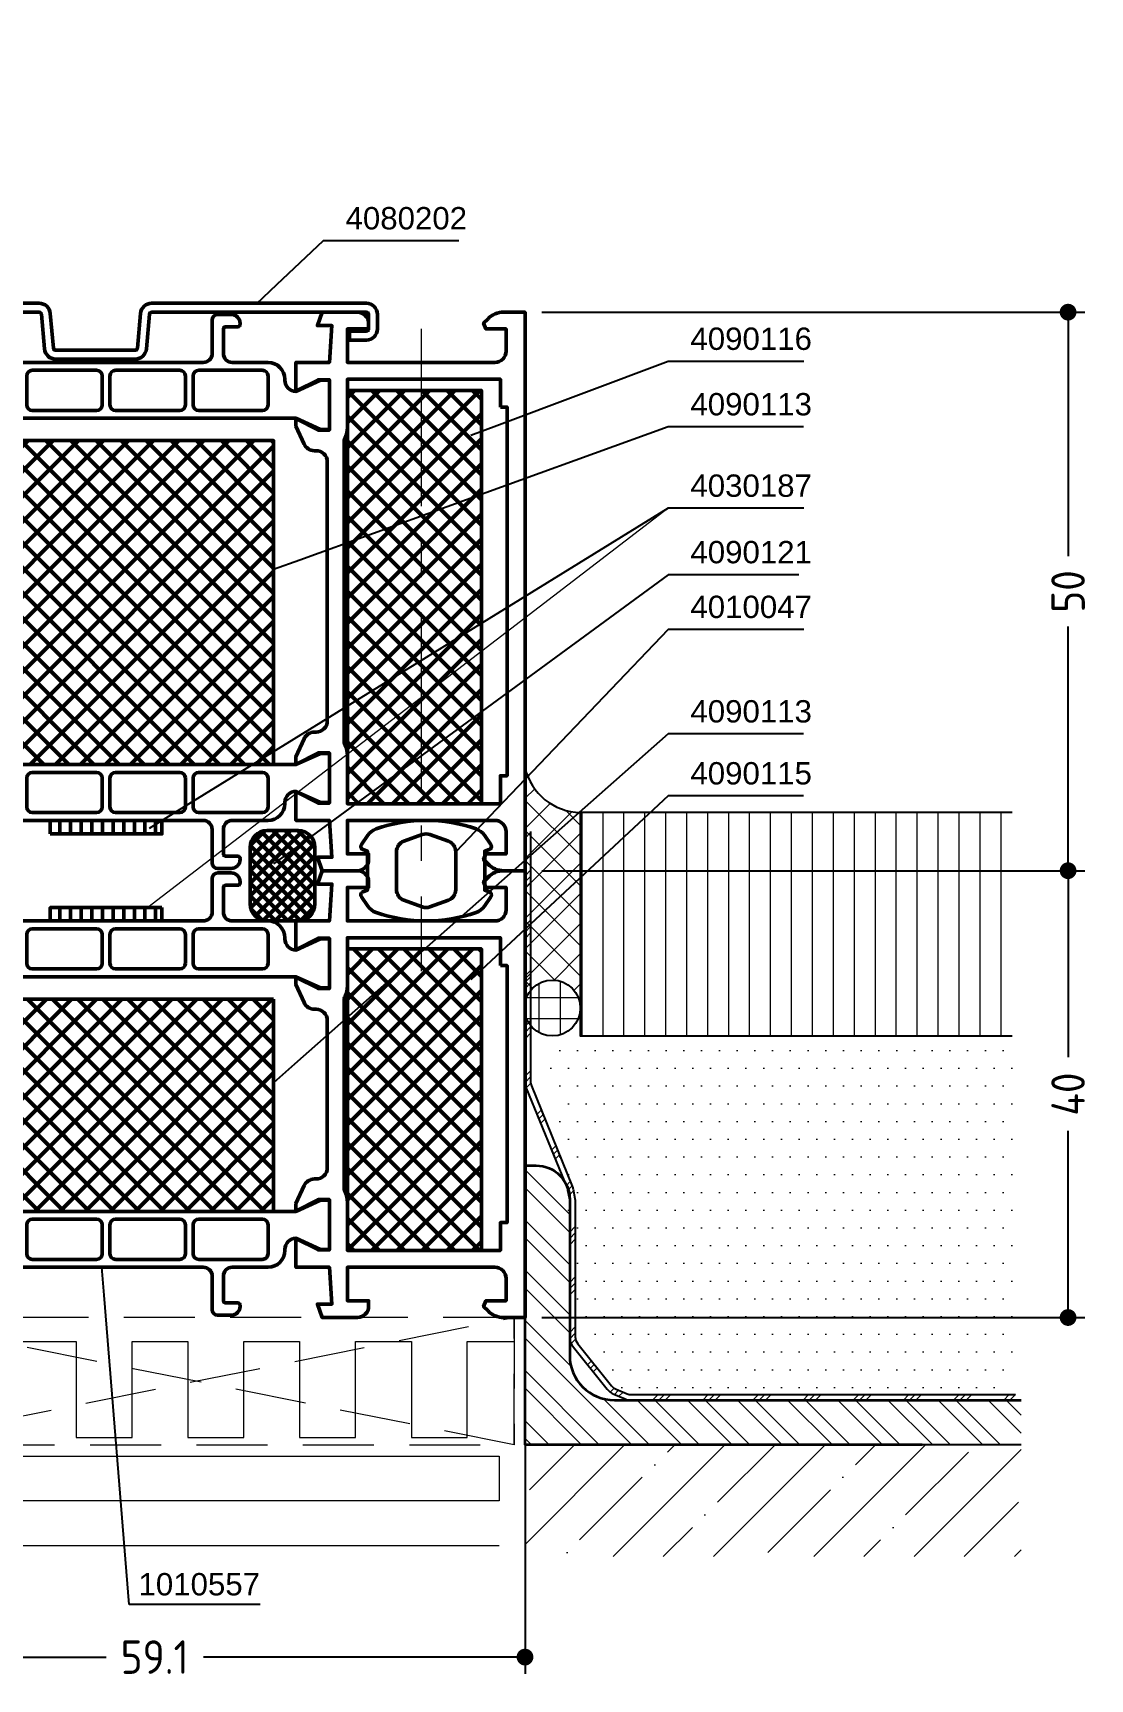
# Model space of a CAD drawing. Header units: millimetres. Extents: x 21 to 175, y 77 to 225.
# Drawn here: x 80.5 to 175.1, y 76.9 to 224.3 of the extents above; entities that cross this region are included whole.
import ezdxf

# ---------------------------------------------------------------- set-up
doc = ezdxf.new("R2010")
doc.units = ezdxf.units.MM
doc.linetypes.add('CENTER', pattern=[50.800000000000004, 31.75, -6.35, 6.35, -6.35])
doc.linetypes.add('HIDDEN', pattern=[9.524999999999999, 6.35, -3.175])
for name, color, linetype, lineweight in [('AM_5', 3, 'Continuous', 25), ('AM_C', 50, 'Continuous', 50), ('AM_S', 80, 'Continuous', 50), ('Cent3', 70, 'CENTER', 18), ('CHide3', 70, 'HIDDEN', 18), ('Cont1', 7, 'Continuous', 35), ('Cont2', 2, 'Continuous', 25), ('Cont3', 70, 'Continuous', 18), ('Cont4', 10, 'Continuous', 13)]:
    doc.layers.add(name, color=color, linetype=linetype, lineweight=lineweight)
doc.styles.add('HBS_DIMTEXTSTYLE', font='isocp.shx')
doc.styles.add('SWISSL', font='swissl.ttf')
doc.dimstyles.new('Konstruktionsschnitt 1-1$0', dxfattribs={"dimtxt": 3, "dimasz": 1.5, "dimexe": 1.5, "dimexo": 1.5, "dimgap": 1.5, "dimtad": 0, "dimdsep": 46, "dimtxsty": 'HBS_DIMTEXTSTYLE', "dimblk": 'PUNKT', "dimcen": 0, "dimclrd": 3, "dimclre": 3, "dimclrt": 2, "dimadec": 1, "dimazin": 2, "dimtfac": 0.7, "dimtofl": 0, "dimtmove": 0, "dimatfit": 3, "dimfxl": 0, "dimtolj": 1, "dimtzin": 0, "dimarcsym": 0})
pattern_1 = [(45, (0, 0), (-1.122532015133644, 1.122532015133644), []), (135, (0, 0), (-1.122532015133644, -1.122532015133644), [])]

# ---------------------------------------------------------------- blocks, each defined once
blk = doc.blocks.new('*X23')
for p, q in [((142.5, 86.5), (142.5, 106.5)), ((144.375, 86.5), (144.375, 106.5)), ((146.25, 86.5), (146.25, 106.5)), ((148.125, 86.5), (148.125, 106.5)), ((150, 86.5), (150, 106.5)), ((151.875, 86.5), (151.875, 106.5)), ((153.75, 86.5), (153.75, 106.5)), ((155.625, 86.5), (155.625, 106.5)), ((157.5, 86.5), (157.5, 106.5)), ((159.375, 86.5), (159.375, 106.5)), ((161.25, 86.5), (161.25, 106.5)), ((163.125, 86.5), (163.125, 106.5)), ((165, 86.5), (165, 106.5)), ((166.875, 86.5), (166.875, 106.5)), ((168.75, 86.5), (168.75, 106.5)), ((170.625, 86.5), (170.625, 106.5)), ((172.5, 86.5), (172.5, 106.5)), ((174.375, 86.5), (174.375, 106.5)), ((176.25, 86.5), (176.25, 106.5)), ((178.125, 86.5), (178.125, 106.5)), ((179.9999999999999, 86.5), (179.9999999999999, 106.5))]:
    blk.add_line(p, q)
blk = doc.blocks.new('PUNKT')
at = {"color": 0, "linetype": 'Continuous'}
blk.add_line((-0.5, 0), (-1, 0), dxfattribs=at)
at = {"color": 0, "linetype": 'Continuous', "const_width": 0.5}
blk.add_lwpolyline([(-0.25, 0, 1), (0.25, 0, 1)], format="xyb", close=True, dxfattribs=at)
blk = doc.blocks.new('*D51')
at = {"layer": 'AM_5', "color": 3, "lineweight": -2, "transparency": 16777216}
for p, q in [((126.0010876446952, 149.2948722439128), (174.6103261059491, 149.2948722439128)), ((173.1103261059491, 147.7948722439128), (173.1103261059491, 132.596053346275)), ((173.1103261059491, 110.7948722439128), (173.1103261059491, 125.9936911415506)), ((126.0010876447228, 109.2948722439128), (174.6103261059491, 109.2948722439128))]:
    blk.add_line(p, q, dxfattribs=at)
at = {"layer": 'AM_5', "color": 3, "lineweight": -2, "transparency": 16777216, "xscale": 1.5, "yscale": 1.5, "zscale": 1.5}
for p, rotation in [((173.1103261059491, 149.2948722439128), 90), ((173.1103261059491, 109.2948722439128), 270)]:
    blk.add_blockref('PUNKT', p, dxfattribs=dict(at, rotation=rotation))
at = {"layer": 'AM_5', "color": 2, "transparency": 16777216, "insert": (173.1103261059491, 129.2948722439128), "char_height": 3, "attachment_point": 5, "rotation": 90, "style": 'HBS_DIMTEXTSTYLE'}
blk.add_mtext('\\A1;40', dxfattribs=at)
blk = doc.blocks.new('*D52')
at = {"layer": 'AM_5', "color": 3, "lineweight": -2, "transparency": 16777216}
for p, q in [((126.0010876446952, 199.2948722439128), (174.6103261059491, 199.2948722439128)), ((173.1103261059491, 197.7948722439128), (173.1103261059491, 177.446053346275)), ((173.1103261059491, 150.7948722439128), (173.1103261059491, 171.1436911415506)), ((126.0010876446952, 149.2948722439128), (174.6103261059491, 149.2948722439128))]:
    blk.add_line(p, q, dxfattribs=at)
at = {"layer": 'AM_5', "color": 3, "lineweight": -2, "transparency": 16777216, "xscale": 1.5, "yscale": 1.5, "zscale": 1.5}
for p, rotation in [((173.1103261059491, 199.2948722439128), 90), ((173.1103261059491, 149.2948722439128), 270)]:
    blk.add_blockref('PUNKT', p, dxfattribs=dict(at, rotation=rotation))
at = {"layer": 'AM_5', "color": 2, "transparency": 16777216, "insert": (173.1103261059491, 174.2948722439128), "char_height": 3, "attachment_point": 5, "rotation": 90, "style": 'HBS_DIMTEXTSTYLE'}
blk.add_mtext('\\A1;50', dxfattribs=at)
blk = doc.blocks.new('*D53')
at = {"layer": 'AM_5', "color": 3, "lineweight": -2, "transparency": 16777216}
for p, q in [((65.40108764469528, 107.7948722439128), (65.40108764469528, 77.39487224353995)), ((124.5010876446952, 96.3948722436425), (124.5010876446952, 77.39487224353995)), ((66.90108764469528, 78.89487224353995), (87.00108764469526, 78.89487224353995)), ((123.0010876446952, 78.89487224353995), (95.71157063617808, 78.89487224353995))]:
    blk.add_line(p, q, dxfattribs=at)
at = {"layer": 'AM_5', "color": 3, "lineweight": -2, "transparency": 16777216, "xscale": 1.5, "yscale": 1.5, "zscale": 1.5, "rotation": 180}
blk.add_blockref('PUNKT', (65.40108764469528, 78.89487224353995), dxfattribs=at)
at = {"layer": 'AM_5', "color": 3, "lineweight": -2, "transparency": 16777216, "xscale": 1.5, "yscale": 1.5, "zscale": 1.5}
blk.add_blockref('PUNKT', (124.5010876446952, 78.89487224353995), dxfattribs=at)
at = {"layer": 'AM_5', "color": 2, "transparency": 16777216, "insert": (91.35632914043667, 78.89487224353995), "char_height": 3, "attachment_point": 5, "style": 'HBS_DIMTEXTSTYLE'}
blk.add_mtext('\\A1;59.1', dxfattribs=at)
blk = doc.blocks.new('*S280')
at = {"layer": 'AM_5', "color": 3}
for p, q in [((106.4378420400383, 205.6789665078942), (102.2631153308896, 201.7294466638642)), ((118.573619365225, 205.6789665078942), (106.4378420400383, 205.6789665078942))]:
    blk.add_line(p, q, dxfattribs=at)
at = {"layer": 'AM_5', "color": 3, "linetype": 'Continuous'}
blk.add_line((102.2631153308896, 201.7294466638642), (100.4470428960974, 200.0113427928518), dxfattribs=at)
at = {"layer": 'AM_5', "color": 2, "insert": (108.4378420400383, 206.6789665078942), "char_height": 2, "attachment_point": 7, "style": 'SWISSL'}
blk.add_mtext('4080202', dxfattribs=at)
blk = doc.blocks.new('*S281')
at = {"layer": 'AM_5', "color": 3}
for p, q in [((137.3060158259705, 181.7372320985499), (92.99284602884791, 154.3901229676987)), ((149.4567286569277, 181.7372320985499), (137.3060158259705, 181.7372320985499))]:
    blk.add_line(p, q, dxfattribs=at)
at = {"layer": 'AM_5', "color": 3, "linetype": 'Continuous'}
blk.add_line((92.99284602884792, 154.3901229676987), (90.86536200315317, 153.0771828622813), dxfattribs=at)
at = {"layer": 'AM_5', "color": 2, "insert": (139.3060158259705, 182.7372320985499), "char_height": 2, "attachment_point": 7, "style": 'SWISSL'}
blk.add_mtext('4030187', dxfattribs=at)
blk = doc.blocks.new('*S282')
at = {"layer": 'AM_5', "color": 3, "linetype": 'Continuous'}
blk.add_line((86.82776816815593, 111.303012842013), (86.62618264991721, 113.7948722439128), dxfattribs=at)
at = {"layer": 'AM_5', "color": 3}
for p, q in [((89.06887474628871, 83.6000183701266), (86.82776816815593, 111.303012842013)), ((100.7821196876608, 83.6000183701266), (89.06887474628871, 83.6000183701266))]:
    blk.add_line(p, q, dxfattribs=at)
at = {"layer": 'AM_5', "color": 2, "insert": (100.7821196876608, 84.39003522653243), "char_height": 2, "attachment_point": 9, "style": 'SWISSL'}
blk.add_mtext('1010557', dxfattribs=at)
blk = doc.blocks.new('*S287')
at = {"layer": 'AM_5', "color": 3}
for p, q in [((137.3060158259705, 175.7862761268428), (104.0172717144497, 151.3804714609135)), ((149.0059479373079, 175.7862761268428), (137.3060158259705, 175.7862761268428))]:
    blk.add_line(p, q, dxfattribs=at)
at = {"layer": 'AM_5', "color": 3, "linetype": 'Continuous'}
blk.add_line((104.0172717144497, 151.3804714609135), (102.0010876446953, 149.9022963032044), dxfattribs=at)
at = {"layer": 'AM_5', "color": 2, "insert": (139.3060158259705, 176.7862761268428), "char_height": 2, "attachment_point": 7, "style": 'SWISSL'}
blk.add_mtext('4090121', dxfattribs=at)
blk = doc.blocks.new('*S288')
at = {"layer": 'AM_5', "color": 3}
for p, q in [((137.3060158259705, 170.8865753466228), (120.0280788514039, 152.8019444850384)), ((149.4567286569277, 170.8865753466228), (137.3060158259705, 170.8865753466228))]:
    blk.add_line(p, q, dxfattribs=at)
at = {"layer": 'AM_5', "color": 3, "linetype": 'Continuous'}
blk.add_line((120.0280788514039, 152.8019444850384), (118.3010876446842, 150.9943213573061), dxfattribs=at)
at = {"layer": 'AM_5', "color": 2, "insert": (139.3060158259705, 171.8865753466228), "char_height": 2, "attachment_point": 7, "style": 'SWISSL'}
blk.add_mtext('4010047', dxfattribs=at)
blk = doc.blocks.new('*S289')
at = {"layer": 'AM_5', "color": 3}
for p, q in [((137.3060158259705, 161.5339264020323), (103.8739767662195, 131.9737379475548)), ((149.4363620581497, 161.5339264020323), (137.3060158259705, 161.5339264020323))]:
    blk.add_line(p, q, dxfattribs=at)
at = {"layer": 'AM_5', "color": 3, "linetype": 'Continuous'}
blk.add_line((103.8739767662195, 131.9737379475548), (102.0010876446953, 130.3177529420441), dxfattribs=at)
at = {"layer": 'AM_5', "color": 2, "insert": (139.3060158259705, 162.5339264020323), "char_height": 2, "attachment_point": 7, "style": 'SWISSL'}
blk.add_mtext('4090113', dxfattribs=at)
blk = doc.blocks.new('*S291')
at = {"layer": 'AM_5', "color": 3}
for p, q in [((137.3060158259705, 189.028382268242), (104.3518578754289, 177.1013300079003)), ((149.4363620581497, 189.028382268242), (137.3060158259705, 189.028382268242))]:
    blk.add_line(p, q, dxfattribs=at)
at = {"layer": 'AM_5', "color": 3, "linetype": 'Continuous'}
blk.add_line((104.3518578754289, 177.1013300079003), (102.0010876446953, 176.2505190287184), dxfattribs=at)
at = {"layer": 'AM_5', "color": 2, "insert": (139.3060158259705, 190.028382268242), "char_height": 2, "attachment_point": 7, "style": 'SWISSL'}
blk.add_mtext('4090113', dxfattribs=at)
blk = doc.blocks.new('*S293')
at = {"layer": 'AM_5', "color": 3}
for p, q in [((137.3060158259705, 194.8898672906564), (121.993378515768, 189.127828860608)), ((149.4621597499352, 194.8898672906564), (137.3060158259705, 194.8898672906564))]:
    blk.add_line(p, q, dxfattribs=at)
at = {"layer": 'AM_5', "color": 3, "linetype": 'Continuous'}
blk.add_line((121.993378515768, 189.127828860608), (119.6535517353329, 188.2473683915587), dxfattribs=at)
at = {"layer": 'AM_5', "color": 2, "insert": (139.3060158259705, 195.8898672906564), "char_height": 2, "attachment_point": 7, "style": 'SWISSL'}
blk.add_mtext('4090116', dxfattribs=at)
blk = doc.blocks.new('*S294')
at = {"layer": 'AM_5', "color": 3}
for p, q in [((137.3060158259705, 155.985861303671), (121.481395732078, 141.2197884923638)), ((149.4363620581498, 155.985861303671), (137.3060158259705, 155.985861303671))]:
    blk.add_line(p, q, dxfattribs=at)
at = {"layer": 'AM_5', "color": 3, "linetype": 'Continuous'}
blk.add_line((121.481395732078, 141.2197884923638), (119.6535517353329, 139.5142134211451), dxfattribs=at)
at = {"layer": 'AM_5', "color": 2, "insert": (139.3060158259705, 156.985861303671), "char_height": 2, "attachment_point": 7, "style": 'SWISSL'}
blk.add_mtext('4090115', dxfattribs=at)
blk = doc.blocks.new('WI4030187')
h = blk.add_hatch()
h.set_pattern_fill('LINE', color=256, scale=0.3, angle=90)
h.set_pattern_definition([(90, (0, 0), (-0.9524999999999999, 5.832380380939269e-17), [])])
h.paths.add_polyline_path([(5.000000000000004, 1.110223024625157e-16), (5, 1.2), (-5, 1.2), (-4.999999999999998, 0)])
blk.add_lwpolyline([(5, 1.2), (5.000000000000002, 0), (-4.999999999999998, 0), (-5, 1.2), (5, 1.2)], close=True)
blk = doc.blocks.new('WI4090116')
h = blk.add_hatch()
h.set_pattern_fill('ANSI37', color=256, scale=0.5, style=0)
h.set_pattern_definition(pattern_1)
h.paths.add_polyline_path([(12, 37), (0, 37), (0, 0), (12, 1.77635683940025e-15)])
blk.add_lwpolyline([(12, 0), (12, 37), (2.390007383920337e-15, 37), (0, 0), (12, 0)], close=True)
blk = doc.blocks.new('WI4090115')
h = blk.add_hatch()
h.set_pattern_fill('ANSI37', color=256, scale=0.5, style=0)
h.set_pattern_definition(pattern_1)
h.paths.add_polyline_path([(12, 27), (0, 27), (0, 3.552713678800501e-15), (12, -3.552713678800501e-15)])
blk.add_lwpolyline([(12, 0), (12, 27), (1.744059442320246e-15, 27), (0, 0), (12, 0)], close=True)
blk = doc.blocks.new('WI4080202')
blk.add_lwpolyline([(-48.31596340037879, -0.1825710845161694), (-48.61382596194296, -3.587155742230798, -0.3888787318529878), (-49.61002066003471, -4.499999999483137), (-57.19999999985691, -4.499999999483137), (-57.19999999985691, -3.699999999482955), (-49.6100206600347, -3.699999999483137, 0.388878731852982), (-49.41078172041635, -3.517431148032671), (-49.11291915885215, -0.1128464903182987, -0.3888787318529851), (-48.11672446076041, 0.7999977669340274), (-28.48325693036753, 0.7999977669340268, -0.3888787318529744), (-27.48706223227579, -0.1128464903182645), (-27.21544610936719, -3.217432981435559, 0.3888787318529892), (-27.01620716974884, -3.400001832886031), (-19.88378352567152, -3.400001832886031, 0.3888787318529688), (-19.68454458605318, -3.217432981435571), (-19.41292846314469, -0.1128464903181837, -0.3888787318529531), (-18.41673376505295, 0.7999977669340268), (0.8000000001437686, 0.7999977669340269, -0.4142135623730951), (1.800000000143768, -0.2000022330659731), (1.800000000143768, -1.500002233066155, -0.4142135623730951), (0.8000000001437684, -2.500002233066155), (-0.6999999998562316, -2.500002233066155), (-0.6999999998562316, -1.700002233065973), (0.8000000001437684, -1.70000223306603, 0.4142135623730829), (1.000000000143643, -1.500002233066164), (1.000000000143643, -0.2000022330659732, 0.4142135623730921), (0.8000000001437703, -2.233066098228376e-06), (-18.41673376505295, -2.233065973245019e-06, 0.3888787318529934), (-18.6159727046713, -0.1825710845164408), (-18.88758882757979, -3.287157575633712, -0.3888787318529837), (-19.88378352567154, -4.200001832886031), (-27.01620716974884, -4.200001832886031, -0.3888787318529745), (-28.01240186784058, -3.287157575633739), (-28.28401799074918, -0.1825710845164305, 0.388878731852965), (-28.48325693036752, -2.233065973245019e-06), (-48.11672446076045, -2.233065973245019e-06, 0.3888787318530236), (-48.31596340037879, -0.1825710845161694)], format="xyb", close=True)
blk = doc.blocks.new('WI1010557')
for points in [[(-54.49999999999998, 10.19999999999999), (-55.23354679286452, 11.81380294430133, 0.294107615057312), (-56.14391327032706, 12.40000000000001), (-56.29999999999998, 12.40000000000001, -0.4142135623730951), (-57.29999999999998, 13.40000000000001), (-57.29999999999997, 26.59999999999999, -0.414213562373095), (-56.29999999999997, 27.59999999999999), (-56.1439132703268, 27.59999999999999, 0.2941076150573486), (-55.2335467928642, 28.18619705569879), (-54.49999999999997, 29.80000000000003), (-54.49999999999998, 30.49999999999998), (-56.69999999999997, 29.49999999999997), (-57.49999999999998, 29.49999999999997), (-57.49999999999997, 33.89999999999998), (-56.69999999999997, 33.89999999999998), (-54.49999999999997, 32.89999999999998), (-54.49999999999997, 35.49999899999997), (-57.49999999999997, 35.49999999999983), (-57.72073743384593, 38.80000000000002), (-56.41437039865156, 38.80000000000001), (-56.85113467977101, 40.00000000000001), (-59.09999999999997, 40), (-59.09999999999997, 0), (-56.85113467977101, -7.105427357601002e-15), (-56.41437039865156, 1.199999999999989), (-57.72073743384593, 1.199999999999982), (-57.49999999999997, 4.500000000000171), (-54.49999999999997, 4.500001000000026), (-54.49999999999997, 7.100000000000023), (-56.69999999999997, 6.100000000000023), (-57.49999999999997, 6.100000000000023), (-57.49999999999998, 10.50000000000003), (-56.69999999999997, 10.50000000000003), (-54.49999999999998, 9.500000000000021), (-54.49999999999998, 10.19999999999999)], [(-20.49999999999996, 32.89999999999998), (-20.49999999999996, 32.9497840575384), (-18.49999999999996, 33.94999999999998), (-17.49999999999997, 33.94999999999999), (-17.49999999999997, 29.44999999999999), (-18.49999999999994, 29.44999999999998), (-20.49999999999996, 30.45021594246158), (-20.49999999999996, 30.49999999999999), (-54.49999999999999, 30.49999999999999), (-54.49999999999999, 30.45021594246158), (-56.5, 29.44999999999998), (-57.49999999999997, 29.44999999999999), (-57.49999999999997, 33.94999999999999), (-56.49999999999999, 33.94999999999998), (-54.49999999999999, 32.9497840575384), (-54.49999999999999, 32.89999999999999, 0.4142135623730951), (-53.49999999999999, 33.89999999999999), (-53.49999999999999, 33.99999999999999, -0.4142135623730951), (-51.99999999999999, 35.49999999999999), (-48.8, 35.49999999999999, 0.4142135623730954), (-47.99999999999999, 36.29999999999999), (-47.99999999999999, 38.49999999999999, 0.4142135623730945), (-48.19999999999999, 38.69999999999998), (-49.3, 38.69999999999998, -0.4142135623730944), (-49.49999999999999, 38.89999999999998), (-49.49999999999999, 38.99999999999999, -0.4142135623730933), (-48.69999999999999, 39.79999999999998), (-47.49999999999999, 39.79999999999998, -0.414213562373094), (-46.99999999999999, 39.29999999999998), (-46.99999999999999, 36.29999999999999, 0.4142135623730955), (-46.19999999999999, 35.49999999999999), (-28.8, 35.49999999999999, 0.4142135623730954), (-28, 36.29999999999999), (-27.99999999999999, 39.29999999999998, -0.4142135623730945), (-27.49999999999999, 39.79999999999998), (-26.3, 39.79999999999998, -0.4142135623730963), (-25.5, 38.99999999999999), (-25.49999999999999, 38.89999999999999, -0.4142135623731066), (-25.69999999999999, 38.69999999999998), (-26.8, 38.69999999999998, 0.4142135623730938), (-27, 38.49999999999999), (-26.99999999999999, 36.29999999999998, 0.414213562373095), (-26.19999999999999, 35.49999999999999), (-23, 35.49999999999999, -0.4142135623730951), (-21.5, 33.99999999999999), (-21.5, 33.89999999999999, 0.4142135623730951), (-20.49999999999996, 32.89999999999998)], [(-20.49999999999998, 10.2), (-19.76645320713581, 11.81380294430117, -0.2941076150573475), (-18.85608672967323, 12.39999999999999), (-18.69999999999998, 12.4, 0.4142135623730883), (-17.7, 13.4), (-17.7, 26.6, 0.4142135623730953), (-18.7, 27.6), (-18.8560867296732, 27.6, -0.2941076150573539), (-19.76645320713581, 28.18619705569882), (-20.49999999999997, 29.79999999999998), (-20.49999999999996, 30.49999999999998), (-18.29999999999998, 29.49999999999997), (-17.49999999999996, 29.49999999999997), (-17.49999999999997, 33.89999999999998), (-18.29999999999998, 33.89999999999998), (-20.49999999999997, 32.89999999999998), (-20.49999999999997, 35.49999899999997), (-17.49999999999997, 35.49999999999983), (-17.27926256615402, 38.80000000000003), (-18.58562960134839, 38.80000000000001), (-18.14886532022894, 40.00000000000001), (-15, 40, -0.4142135623730949), (-14, 39), (-14, 38.5), (-15.89999999999997, 38.5), (-15.90000000000001, 35.5), (-2.699999999999989, 35.5, 0.4142135623730951), (-1.699999999999989, 36.5), (-1.699999999999989, 38.5), (-3.5, 38.5), (-3.712132034355951, 39.01213203435598), (-3.310050506338676, 39.4142135623732, -0.1989123673796397), (-1.895836943965692, 40), (0, 40), (0, -3.552713678800501e-15), (-1.895836943965696, -3.552713678800501e-15, -0.1989123673796396), (-3.310050506338678, 0.5857864376267976), (-3.712132034355953, 0.9878679656440141), (-3.500000000000004, 1.499999999999996), (-1.699999999999992, 1.499999999999996), (-1.699999999999992, 3.499999999999996, 0.4142135623730951), (-2.699999999999992, 4.499999999999996), (-15.90000000000002, 4.5), (-15.89999999999997, 1.499999999999996), (-14, 1.499999999999996), (-14, 0.9999999999999964, -0.4142135623730951), (-15, -3.552713678800501e-15), (-18.14886532022894, -1.06581410364015e-14), (-18.58562960134839, 1.199999999999989), (-17.27926256615402, 1.199999999999974), (-17.49999999999997, 4.500000000000171), (-20.49999999999997, 4.500001000000026), (-20.49999999999997, 7.100000000000023), (-18.29999999999998, 6.100000000000023), (-17.49999999999997, 6.100000000000023), (-17.49999999999996, 10.50000000000003), (-18.29999999999998, 10.50000000000003), (-20.49999999999996, 9.500000000000014), (-20.49999999999998, 10.2)], [(-52, 31.69999999999998), (-52, 34.29999999999998, -0.4142135623730951), (-51.5, 34.79999999999998), (-45.8, 34.79999999999998, -0.4142135623730945), (-45.3, 34.29999999999999), (-45.3, 31.69999999999998, -0.4142135623730955), (-45.8, 31.19999999999998), (-51.5, 31.19999999999998, -0.4142135623730951), (-52, 31.69999999999998)], [(-44.59999999999999, 31.69999999999998), (-44.59999999999999, 34.29999999999999, -0.4142135623730945), (-44.09999999999999, 34.79999999999998), (-38.34999999999999, 34.79999999999998, -0.4142135623730945), (-37.84999999999999, 34.29999999999999), (-37.84999999999999, 31.69999999999998, -0.4142135623730955), (-38.34999999999999, 31.19999999999998), (-44.09999999999999, 31.19999999999998, -0.4142135623730955), (-44.59999999999999, 31.69999999999998)], [(-30.39999999999999, 31.69999999999998, -0.4142135623730945), (-30.89999999999999, 31.19999999999998), (-36.64999999999999, 31.19999999999998, -0.4142135623730946), (-37.14999999999999, 31.69999999999998), (-37.14999999999999, 34.29999999999998, -0.4142135623730955), (-36.64999999999999, 34.79999999999998), (-30.89999999999999, 34.79999999999998, -0.4142135623730951), (-30.39999999999999, 34.29999999999998), (-30.39999999999999, 31.69999999999998)], [(-29.69999999999999, 31.69999999999998), (-29.7, 34.29999999999998, -0.4142135623730958), (-29.2, 34.79999999999998), (-23.49999999999999, 34.79999999999998, -0.4142135623730951), (-22.99999999999999, 34.29999999999998), (-22.99999999999999, 31.69999999999998, -0.414213562373095), (-23.49999999999999, 31.19999999999998), (-29.19999999999999, 31.19999999999998, -0.4142135623730951), (-29.69999999999999, 31.69999999999998)], [(-2.200000000000003, 31.5), (-1.599999999999994, 31.5), (-1.599999999999994, 8.5), (-2.200000000000003, 8.5), (-2.199999999999999, 6), (-15.9, 6), (-15.9, 10.35, 0.1122811000652553), (-16.1016393442623, 11.23660187588392, -0.1122811000652559), (-16.2, 11.6690905958273), (-16.2, 28.33090940417271, -0.1122811000652545), (-16.10163934426229, 28.76339812411609, 0.1122811000652546), (-15.9, 29.65000000000001), (-15.9, 34), (-2.200000000000003, 34), (-2.200000000000003, 31.5)], [(-20.49999999999996, 7.100000000000009), (-20.49999999999996, 7.050215942461594), (-18.49999999999996, 6.050000000000013), (-17.49999999999997, 6.05000000000001), (-17.49999999999997, 10.55000000000001), (-18.49999999999994, 10.55000000000001), (-20.49999999999996, 9.549784057538421), (-20.49999999999996, 9.50000000000001), (-54.49999999999999, 9.500000000000014), (-54.49999999999999, 9.549784057538425), (-56.5, 10.55000000000002), (-57.49999999999997, 10.55000000000001), (-57.49999999999997, 6.050000000000014), (-56.49999999999999, 6.050000000000018), (-54.49999999999999, 7.050215942461598), (-54.49999999999999, 7.100000000000009, -0.4142135623730951), (-53.49999999999999, 6.100000000000009), (-53.49999999999999, 6.000000000000014, 0.4142135623730951), (-51.99999999999999, 4.500000000000013), (-48.8, 4.500000000000012, -0.4142135623730954), (-47.99999999999999, 3.700000000000012), (-47.99999999999999, 1.500000000000017, -0.4142135623730945), (-48.19999999999999, 1.300000000000017), (-49.3, 1.300000000000015, 0.4142135623730944), (-49.49999999999999, 1.100000000000015), (-49.49999999999999, 1.000000000000006, 0.4142135623730933), (-48.69999999999999, 0.2000000000000117), (-47.49999999999999, 0.2000000000000153, 0.414213562373094), (-46.99999999999999, 0.7000000000000153), (-46.99999999999999, 3.700000000000012, -0.4142135623730955), (-46.19999999999999, 4.500000000000012), (-28.8, 4.500000000000009, -0.4142135623730954), (-28, 3.700000000000009), (-27.99999999999999, 0.7000000000000126, 0.4142135623730945), (-27.49999999999999, 0.2000000000000135), (-26.3, 0.2000000000000099, 0.4142135623730963), (-25.5, 1.000000000000011), (-25.49999999999999, 1.100000000000005, 0.4142135623731066), (-25.69999999999999, 1.300000000000013), (-26.8, 1.300000000000015, -0.4142135623730938), (-27, 1.500000000000014), (-26.99999999999999, 3.70000000000001, -0.414213562373095), (-26.19999999999999, 4.500000000000009), (-23, 4.50000000000001, 0.4142135623730951), (-21.5, 6.00000000000001), (-21.5, 6.100000000000004, -0.4142135623730951), (-20.49999999999996, 7.100000000000009)], [(-52, 8.300000000000017), (-52, 5.700000000000013, 0.4142135623730951), (-51.5, 5.200000000000013), (-45.8, 5.200000000000012, 0.4142135623730945), (-45.3, 5.700000000000012), (-45.3, 8.300000000000015, 0.4142135623730955), (-45.8, 8.800000000000015), (-51.5, 8.800000000000017, 0.4142135623730951), (-52, 8.300000000000017)], [(-44.59999999999999, 8.300000000000015), (-44.59999999999999, 5.700000000000011, 0.4142135623730945), (-44.09999999999999, 5.200000000000012), (-38.34999999999999, 5.200000000000012, 0.4142135623730945), (-37.84999999999999, 5.70000000000001), (-37.84999999999999, 8.300000000000015, 0.4142135623730955), (-38.34999999999999, 8.800000000000015), (-44.09999999999999, 8.800000000000015, 0.4142135623730955), (-44.59999999999999, 8.300000000000015)], [(-30.39999999999999, 8.300000000000015, 0.4142135623730945), (-30.89999999999999, 8.800000000000013), (-36.64999999999999, 8.800000000000015, 0.4142135623730946), (-37.14999999999999, 8.300000000000015), (-37.14999999999999, 5.700000000000012, 0.4142135623730955), (-36.64999999999999, 5.200000000000011), (-30.89999999999999, 5.20000000000001, 0.4142135623730951), (-30.39999999999999, 5.70000000000001), (-30.39999999999999, 8.300000000000015)], [(-29.69999999999999, 8.300000000000013), (-29.7, 5.700000000000012, 0.4142135623730958), (-29.2, 5.20000000000001), (-23.49999999999999, 5.20000000000001, 0.4142135623730951), (-22.99999999999999, 5.700000000000009), (-22.99999999999999, 8.300000000000013, 0.414213562373095), (-23.49999999999999, 8.800000000000013), (-29.19999999999999, 8.800000000000013, 0.4142135623730951), (-29.69999999999999, 8.300000000000013)]]:
    blk.add_lwpolyline(points, format="xyb", close=True)
blk = doc.blocks.new('WI1910148')
for points in [[(20.49999999999999, 39.79999999999998), (20.49999999999998, 40.49999999999998), (18.29999999999999, 39.49999999999997), (17.49999999999998, 39.49999999999997), (17.49999999999999, 43.89999999999998), (18.29999999999999, 43.89999999999998), (20.49999999999999, 42.89999999999998), (20.49999999999999, 45.49999899999997), (17.49999999999999, 45.49999999999983), (17.27926256615403, 48.80000000000002), (18.5856296013484, 48.80000000000001), (18.14886532022895, 50.00000000000001), (15, 50, 0.4142135623730951), (14, 49), (14, 48.5), (15.9, 48.5), (15.9, 45.5), (2.799999999999997, 45.5, -0.4142135623730951), (1.799999999999997, 46.5), (1.799999999999983, 66), (3.500000000000014, 66), (3.5, 65), (4.5, 65), (4.5, 68.5), (3.499999999999986, 68.5), (3.5, 67.5), (2.300000000000008, 67.5, -0.4142135623730964), (1.5, 68.30000000000001), (1.5, 72.7, -0.4142135623730963), (2.299999999999994, 73.5), (3.5, 73.5), (3.5, 72.5), (4.5, 72.5), (4.5, 75), (9.184850993605092e-17, 75), (-9.184850993605146e-17, 1.224646799147353e-16), (1.895836943965691, -2.220446049250313e-16, 0.1989123673796397), (3.310050506338675, 0.5857864376267999), (3.71213203435595, 0.9878679656440176), (3.499999999999999, 1.5), (1.699999999999988, 1.5), (1.699999999999988, 3.5, -0.414213562373095), (2.699999999999989, 4.5), (15.90000000000001, 4.5), (15.89999999999997, 1.5), (14, 1.5), (14, 1, 0.4142135623730951), (15, 0), (18.14886532022897, -6.898236322439022e-15), (18.58562960134843, 1.199999999999989), (17.27926256615406, 1.199999999999982), (17.50000000000001, 4.500000000000171), (20.50000000000001, 4.500001000000027), (20.50000000000001, 7.100000000000024), (18.30000000000001, 6.100000000000023), (17.50000000000001, 6.100000000000023), (17.5, 10.50000000000003), (18.30000000000001, 10.50000000000003), (20.5, 9.500000000000021), (20.50000000000001, 10.19999999999999), (19.76645320713582, 11.81380294430119, 0.2941076150573523), (18.85608672967322, 12.4), (18.7, 12.4, -0.4142135623730951), (17.7, 13.4), (17.7, 36.59999999999999, -0.4142135623730951), (18.7, 37.59999999999999), (18.85608672967322, 37.59999999999999, 0.2941076150573537), (19.76645320713582, 38.18619705569881), (20.49999999999999, 39.79999999999998)], [(54.5, 42.89999999999998), (54.5, 42.9497840575384), (56.5, 43.94999999999998), (57.49999999999999, 43.94999999999999), (57.49999999999999, 39.44999999999999), (56.50000000000001, 39.44999999999998), (54.5, 40.45021594246158), (54.5, 40.49999999999999), (20.49999999999998, 40.49999999999999), (20.49999999999998, 40.45021594246158), (18.49999999999996, 39.44999999999998), (17.49999999999999, 39.44999999999999), (17.49999999999999, 43.94999999999999), (18.49999999999998, 43.94999999999998), (20.49999999999998, 42.9497840575384), (20.49999999999998, 42.89999999999999, 0.4142135623730951), (21.49999999999998, 43.89999999999999), (21.49999999999998, 43.99999999999999, -0.4142135623730951), (22.99999999999998, 45.49999999999999), (26.19999999999997, 45.49999999999999, 0.4142135623730954), (26.99999999999997, 46.29999999999999), (26.99999999999997, 48.49999999999999, 0.4142135623730945), (26.79999999999997, 48.69999999999998), (25.69999999999997, 48.69999999999998, -0.4142135623730944), (25.49999999999997, 48.89999999999998), (25.49999999999997, 48.99999999999999, -0.4142135623730933), (26.29999999999997, 49.79999999999998), (27.49999999999997, 49.79999999999998, -0.414213562373094), (27.99999999999997, 49.29999999999998), (27.99999999999997, 46.29999999999999, 0.4142135623730955), (28.79999999999997, 45.49999999999999), (46.19999999999996, 45.49999999999999, 0.4142135623730954), (46.99999999999996, 46.29999999999999), (46.99999999999997, 49.29999999999998, -0.4142135623730945), (47.49999999999997, 49.79999999999998), (48.69999999999996, 49.79999999999998, -0.4142135623730963), (49.49999999999996, 48.99999999999999), (49.49999999999997, 48.89999999999999, -0.4142135623731066), (49.29999999999997, 48.69999999999998), (48.19999999999996, 48.69999999999998, 0.4142135623730938), (47.99999999999996, 48.49999999999999), (47.99999999999997, 46.29999999999998, 0.414213562373095), (48.79999999999997, 45.49999999999999), (51.99999999999996, 45.49999999999999, -0.4142135623730951), (53.49999999999996, 43.99999999999999), (53.49999999999996, 43.89999999999999, 0.4142135623730951), (54.5, 42.89999999999998)], [(54.49999999999999, 39.79999999999998), (54.49999999999999, 40.49999999999998), (56.69999999999998, 39.49999999999997), (57.49999999999999, 39.49999999999997), (57.49999999999999, 43.89999999999998), (56.69999999999998, 43.89999999999998), (54.49999999999999, 42.89999999999998), (54.49999999999999, 45.49999899999997), (57.49999999999999, 45.49999999999983), (57.72073743384594, 48.80000000000002), (56.41437039865157, 48.80000000000001), (56.85113467977102, 50.00000000000001), (59.99999999999997, 50, -0.4142135623730949), (60.99999999999997, 49), (60.99999999999997, 48.5), (59.09999999999999, 48.5), (59.09999999999996, 45.5), (72.29999999999998, 45.5, 0.4142135623730951), (73.29999999999998, 46.5), (73.29999999999998, 48.5), (71.49999999999997, 48.5), (71.28786796564403, 49.01213203435599), (71.6899494936613, 49.4142135623732, -0.1989123673796395), (73.10416305603428, 50), (74.99999999999997, 50), (74.99999999999997, 0), (73.10416305603428, 0, -0.1989123673796384), (71.6899494936613, 0.585786437626794), (71.28786796564403, 0.9878679656440141), (71.49999999999997, 1.5), (73.29999999999998, 1.5), (73.29999999999998, 3.5, 0.4142135623730951), (72.29999999999998, 4.5), (59.09999999999996, 4.5), (59.09999999999999, 1.5), (60.99999999999997, 1.5), (60.99999999999997, 1, -0.4142135623730953), (59.99999999999997, 0), (56.85113467977101, -7.105427357601002e-15), (56.41437039865156, 1.199999999999989), (57.72073743384593, 1.199999999999982), (57.49999999999998, 4.500000000000171), (54.49999999999998, 4.500001000000026), (54.49999999999998, 7.100000000000023), (56.69999999999997, 6.100000000000023), (57.49999999999998, 6.100000000000023), (57.49999999999999, 10.50000000000003), (56.69999999999997, 10.50000000000003), (54.49999999999999, 9.500000000000021), (54.49999999999999, 10.20000000000002), (55.23354679286415, 11.81380294430118, -0.2941076150573527), (56.14391327032675, 12.4), (56.29999999999997, 12.4, 0.4142135623730951), (57.29999999999997, 13.4), (57.29999999999997, 36.59999999999999, 0.4142135623730951), (56.29999999999997, 37.59999999999999), (56.14391327032675, 37.59999999999999, -0.2941076150573532), (55.23354679286415, 38.18619705569881), (54.49999999999999, 39.79999999999998)], [(22.99999999999996, 41.69999999999998), (22.99999999999996, 44.29999999999998, -0.4142135623730951), (23.49999999999996, 44.79999999999998), (29.19999999999996, 44.79999999999998, -0.4142135623730945), (29.69999999999996, 44.29999999999999), (29.69999999999997, 41.69999999999998, -0.4142135623730955), (29.19999999999997, 41.19999999999998), (23.49999999999996, 41.19999999999998, -0.4142135623730951), (22.99999999999996, 41.69999999999998)], [(30.39999999999996, 41.69999999999998), (30.39999999999997, 44.29999999999999, -0.4142135623730945), (30.89999999999997, 44.79999999999998), (36.64999999999996, 44.79999999999998, -0.4142135623730945), (37.14999999999996, 44.29999999999999), (37.14999999999997, 41.69999999999998, -0.4142135623730955), (36.64999999999997, 41.19999999999998), (30.89999999999996, 41.19999999999998, -0.4142135623730955), (30.39999999999996, 41.69999999999998)], [(44.59999999999997, 41.69999999999998, -0.4142135623730945), (44.09999999999997, 41.19999999999998), (38.34999999999997, 41.19999999999998, -0.4142135623730946), (37.84999999999997, 41.69999999999998), (37.84999999999997, 44.29999999999998, -0.4142135623730955), (38.34999999999997, 44.79999999999998), (44.09999999999997, 44.79999999999998, -0.4142135623730951), (44.59999999999997, 44.29999999999998), (44.59999999999997, 41.69999999999998)], [(45.29999999999997, 41.69999999999998), (45.29999999999997, 44.29999999999998, -0.4142135623730958), (45.79999999999997, 44.79999999999998), (51.49999999999997, 44.79999999999998, -0.4142135623730951), (51.99999999999997, 44.29999999999998), (51.99999999999997, 41.69999999999998, -0.414213562373095), (51.49999999999997, 41.19999999999998), (45.79999999999997, 41.19999999999998, -0.4142135623730951), (45.29999999999997, 41.69999999999998)], [(2.199999999999999, 41.5), (1.599999999999999, 41.5), (1.599999999999999, 8.5), (2.200000000000003, 8.5), (2.200000000000002, 6), (15.9, 5.999999999999999), (15.9, 10.35000000000002, -0.1122811000652539), (16.10163934426229, 11.23660187588394, 0.1122811000652542), (16.2, 11.66909059582731), (16.2, 38.33090940417269, 0.112281100065254), (16.10163934426229, 38.76339812411607, -0.1122811000652529), (15.9, 39.64999999999998), (15.9, 44), (2.200000000000003, 44), (2.199999999999999, 41.5)], [(72.79999999999997, 41.5), (73.39999999999998, 41.5), (73.39999999999998, 8.5), (72.79999999999997, 8.5), (72.79999999999997, 6), (59.09999999999997, 6), (59.09999999999997, 10.35000000000002, 0.1122811000652542), (58.89836065573768, 11.23660187588393, -0.1122811000652535), (58.79999999999998, 11.6690905958273), (58.79999999999997, 38.33090940417269, -0.1122811000652536), (58.89836065573768, 38.76339812411607, 0.1122811000652541), (59.09999999999997, 39.65), (59.09999999999997, 44), (72.79999999999997, 44), (72.79999999999997, 41.5)], [(54.5, 7.100000000000002), (54.5, 7.050215942461587), (56.5, 6.050000000000006), (57.49999999999999, 6.050000000000002), (57.49999999999999, 10.55), (56.50000000000001, 10.55000000000001), (54.5, 9.549784057538414), (54.5, 9.500000000000004), (20.49999999999998, 9.500000000000007), (20.49999999999998, 9.549784057538417), (18.49999999999996, 10.55000000000001), (17.49999999999999, 10.55000000000001), (17.49999999999999, 6.050000000000007), (18.49999999999998, 6.050000000000011), (20.49999999999998, 7.050215942461591), (20.49999999999998, 7.100000000000001, -0.4142135623730951), (21.49999999999998, 6.100000000000001), (21.49999999999998, 6.000000000000007, 0.4142135623730951), (22.99999999999998, 4.500000000000006), (26.19999999999997, 4.500000000000004, -0.4142135623730954), (26.99999999999997, 3.700000000000005), (26.99999999999997, 1.50000000000001, -0.4142135623730945), (26.79999999999997, 1.30000000000001), (25.69999999999997, 1.300000000000008, 0.4142135623730944), (25.49999999999997, 1.100000000000008), (25.49999999999997, 0.9999999999999991, 0.4142135623730933), (26.29999999999997, 0.2000000000000046), (27.49999999999997, 0.2000000000000082, 0.414213562373094), (27.99999999999996, 0.7000000000000082), (27.99999999999997, 3.700000000000005, -0.4142135623730955), (28.79999999999997, 4.500000000000005), (46.19999999999996, 4.500000000000002, -0.4142135623730954), (46.99999999999996, 3.700000000000002), (46.99999999999997, 0.7000000000000055, 0.4142135623730945), (47.49999999999997, 0.2000000000000064), (48.69999999999996, 0.2000000000000028, 0.4142135623730963), (49.49999999999996, 1.000000000000004), (49.49999999999997, 1.099999999999998, 0.4142135623731066), (49.29999999999997, 1.300000000000006), (48.19999999999996, 1.300000000000008, -0.4142135623730938), (47.99999999999996, 1.500000000000007), (47.99999999999997, 3.700000000000003, -0.414213562373095), (48.79999999999997, 4.500000000000002), (51.99999999999996, 4.500000000000003, 0.4142135623730951), (53.49999999999996, 6.000000000000003), (53.49999999999996, 6.099999999999997, -0.4142135623730951), (54.5, 7.100000000000002)], [(22.99999999999996, 8.30000000000001), (22.99999999999996, 5.700000000000006, 0.4142135623730951), (23.49999999999996, 5.200000000000006), (29.19999999999996, 5.200000000000005, 0.4142135623730945), (29.69999999999996, 5.700000000000005), (29.69999999999997, 8.300000000000008, 0.4142135623730955), (29.19999999999997, 8.800000000000008), (23.49999999999996, 8.80000000000001, 0.4142135623730951), (22.99999999999996, 8.30000000000001)], [(30.39999999999996, 8.300000000000008), (30.39999999999997, 5.700000000000004, 0.4142135623730945), (30.89999999999997, 5.200000000000005), (36.64999999999996, 5.200000000000005, 0.4142135623730945), (37.14999999999996, 5.700000000000003), (37.14999999999997, 8.300000000000008, 0.4142135623730955), (36.64999999999997, 8.800000000000008), (30.89999999999996, 8.800000000000008, 0.4142135623730955), (30.39999999999996, 8.300000000000008)], [(44.59999999999997, 8.300000000000008, 0.4142135623730945), (44.09999999999997, 8.800000000000006), (38.34999999999997, 8.800000000000008, 0.4142135623730946), (37.84999999999997, 8.300000000000008), (37.84999999999997, 5.700000000000005, 0.4142135623730955), (38.34999999999997, 5.200000000000004), (44.09999999999997, 5.200000000000003, 0.4142135623730951), (44.59999999999997, 5.700000000000003), (44.59999999999997, 8.300000000000008)], [(45.29999999999997, 8.300000000000006), (45.29999999999997, 5.700000000000005, 0.4142135623730958), (45.79999999999997, 5.200000000000003), (51.49999999999997, 5.200000000000003, 0.4142135623730951), (51.99999999999997, 5.700000000000002), (51.99999999999997, 8.300000000000006, 0.414213562373095), (51.49999999999997, 8.800000000000006), (45.79999999999997, 8.800000000000006, 0.4142135623730951), (45.29999999999997, 8.300000000000006)]]:
    blk.add_lwpolyline(points, format="xyb", close=True)
blk = doc.blocks.new('WI4010047')
for points in [[(4.364408247762377, 3.733006975202944, 0.1565673286746222), (3.634079264910504, 3.17859307692169), (3.054254386710227, 2.350517332860455, 0.4931454260313043), (3.197393956999221, 1.896536615719371), (3.599999999996925, 1.749999999932507), (3.60000000001105, -1.749999999932507), (3.197393957013354, -1.896536615719364, 0.4931454260313043), (3.054254386724352, -2.350517332860456), (3.634079264924637, -3.178593076921687, 0.1565673286746219), (4.36440824777651, -3.733006975202944, 0.1709903769881613), (13.33559175224561, -3.733006975202925, 0.1565673286746216), (14.06592073509749, -3.178593076921669), (14.64574561329775, -2.350517332860451, 0.493145426541271), (14.50260604300875, -1.896536615719367), (14.10000000001105, -1.749999999932504), (14.09999999999692, 1.74999999993251), (14.50260604299462, 1.896536615719367, 0.4931454265412686), (14.64574561328362, 2.35051733286046), (14.06592073508335, 3.17859307692167, 0.1565673286746216), (13.33559175223149, 3.733006975202924, 0.1709903769881612), (4.364408247762377, 3.733006975202944)], [(8.507979856671234, 3.239692620718419, -0.1763269807084647), (9.192020143322566, 3.239692620718419), (10.84202014332254, 2.639141734179195, -0.3152987888789828), (11.49999999999687, 1.69944911339329), (11.50000000001101, -1.699449113393287, -0.3152987888789824), (10.84202014333668, -2.639141734179193), (9.192020143336705, -3.239692620718416, -0.1763269807084645), (8.507979856685367, -3.239692620718416), (6.85797985668539, -2.639141734179192, -0.3152987888789827), (6.200000000011059, -1.699449113393287), (6.199999999996926, 1.69944911339329, -0.3152987888789828), (6.857979856671264, 2.639141734179196), (8.507979856671234, 3.239692620718419)]]:
    blk.add_lwpolyline(points, format="xyb", close=True)
blk = doc.blocks.new('WI4090121')
h = blk.add_hatch()
h.set_pattern_fill('ANSI37', color=256, scale=0.25, style=0)
h.set_pattern_definition([(45, (0, 0), (-0.561266007566822, 0.5612660075668221), []), (135, (0, 0), (-0.5612660075668221, -0.561266007566822), [])])
h.paths.add_polyline_path([(-1.5, 0), (-6.6, 0, 0.4142135623730951), (-8.1, -1.5), (-8.1, -4.3, 0.4142135623730951), (-6.6, -5.8), (-1.5, -5.8, 0.4142135623730951), (0, -4.3), (0, -1.5, 0.4142135623730951)])
blk.add_lwpolyline([(-1.5, -5.8), (-6.6, -5.8, -0.4142135623730951), (-8.1, -4.3), (-8.1, -1.5, -0.4142135623730951), (-6.6, -2.220446049250313e-16), (-1.5, -2.220446049250313e-16, -0.4142135623730951), (0, -1.5), (-2.220446049250313e-16, -4.3, -0.4142135623730951), (-1.5, -5.8)], format="xyb", close=True)
blk = doc.blocks.new('WI4090112')
h = blk.add_hatch()
h.set_pattern_fill('ANSI37', color=256, scale=0.5)
h.set_pattern_definition(pattern_1)
h.paths.add_polyline_path([(30, -8.881784197001252e-16), (30, 18.99999999999999), (1.77635683940025e-15, 19), (3.552713678800501e-15, 8.881784197001252e-16)])
blk.add_lwpolyline([(30, 18.99999999999999), (0, 19), (0, 0), (30, 0), (30, 18.99999999999999)], close=True)
blk = doc.blocks.new('WI4090113')
h = blk.add_hatch()
h.set_pattern_fill('ANSI37', color=256, scale=0.5)
h.set_pattern_definition(pattern_1)
h.paths.add_polyline_path([(30, 0), (30, 28.99999999999999), (0, 29), (0, -1.77635683940025e-15)])
blk.add_lwpolyline([(30, 0), (0, 0), (0, 29), (30, 28.99999999999999), (30, 0)], close=True)
blk = doc.blocks.new('*U278')
h = blk.add_hatch()
h.set_pattern_fill('PLAST', color=256, scale=0.5, angle=45, style=0)
h.set_pattern_definition([(45, (-185.0010876446952, -152.7948722439128), (-2.245064030267288, 2.245064030267288), []), (45, (-185.2817206484787, -152.5142392401294), (-2.245064030267288, 2.245064030267288), []), (45, (-185.5623536522621, -152.233606236346), (-2.245064030267288, 2.245064030267288), [])])
h.paths.add_polyline_path([(0.07388437316225804, -22.77064102569818, -0.09700608637681388), (0, -22.39340125350159), (0, 0), (-0.5, 0), (-0.5, -22.39340125350162, 0.09700608637681471), (-0.3891734402565987, -22.95926091179655), (3.260397241431662, -31.91887940557162, -0.04838947198604319), (3.315636705481268, -32.10391567730719), (3.481355090914946, -32.95004272915057, -0.04838947066854372), (3.500000000027569, -33.14224622961147), (3.500000000027569, -45.21917253543637, 0.1710451778906384), (3.831402453431252, -46.15958721741929), (6.864437890690311, -49.928560457232, 0.1257755187291295), (7.459010288739023, -50.37396507401601), (8.453314343605797, -50.78581929866439, 0.09849140335716468), (9.027339492153487, -50.89999999989747), (43.41014726240854, -50.89999999989742), (43.41014726240854, -50.39999999989742), (9.027339492153459, -50.39999999989747, -0.09849140335716512), (8.644656059788332, -50.32387953240875), (7.65035200492153, -49.91202530776036, -0.1257755187291294), (7.253970406222408, -49.61508889657102), (4.220934968963348, -45.84611565675834, -0.1710451778906379), (4.000000000027569, -45.21917253543637), (4.000000000027569, -33.14224622961133, 0.04838947066854359), (3.972032636358648, -32.85394097892011), (3.806314250925027, -32.00781392707697, 0.04838947198604264), (3.723455054850518, -31.73025951947331)])
at = {"layer": 'Cont2'}
for points in [[(-0.5, 0), (-0.5, -22.39340125350162, 0.09700608637681246), (-0.3891734402565987, -22.95926091179655), (3.260397241431662, -31.91887940557162, -0.04838947198607767), (3.315636705481296, -32.10391567730733), (3.481355090914946, -32.95004272915057, -0.04838947066853883), (3.500000000027569, -33.14224622961146), (3.500000000027569, -45.21917253543637, 0.1710451778906408), (3.831402453431252, -46.1595872174193), (6.864437890690311, -49.928560457232, 0.125775518729126), (7.459010288738995, -50.373965074016), (8.453314343605797, -50.78581929866439, 0.09849140335714988), (9.027339492153402, -50.89999999989747), (43.41014726240854, -50.89999999989742)], [(0, 0), (0, -22.39340125350162, 0.09700608637681873), (0.07388437316228647, -22.77064102569824), (3.723455054850518, -31.73025951947331, -0.04838947198602649), (3.806314250924999, -32.00781392707687), (3.972032636358648, -32.85394097892011, -0.04838947066856553), (4.000000000027569, -33.14224622961146), (4.000000000027569, -45.21917253543637, 0.171045177890633), (4.220934968963348, -45.84611565675833), (7.253970406222408, -49.61508889657102, 0.125775518729126), (7.65035200492153, -49.91202530776036), (8.644656059788332, -50.32387953240875, 0.09849140335714988), (9.027339492153402, -50.39999999989747), (43.41014726240854, -50.39999999989742)]]:
    blk.add_lwpolyline(points, format="xyb", dxfattribs=at)

msp = doc.modelspace()

# ---------------------------------------------------------------- hatches: boundary and pattern name
at = {"layer": 'Cent3'}
h = msp.add_hatch(dxfattribs=at)
h.set_pattern_fill('ANSI35', color=256, style=0)
h.set_pattern_definition([(45, (-220.8489123553048, -4.91490837951163), (-4.490128060534576, 4.490128060534577), []), (45, (-216.3587823553048, -4.91490837951163), (-4.490128060534576, 4.490128060534577), [7.9375, -1.5875, 0, -1.5875])])
h.paths.add_polyline_path([(168.9112349071038, 97.8948722436425), (124.5010876447228, 97.8948722436425), (124.5010876447228, 87.89487224364244), (168.9112349071038, 87.89487224364244)])
at = {"layer": 'Cont3'}
h = msp.add_hatch(dxfattribs=at)
h.set_pattern_fill('ANSI37', color=256, scale=0.6, angle=-90.00000000000001, style=0)
h.set_pattern_definition([(315, (-78.96728552615335, 372.5588415324198), (1.347038418160373, 1.347038418160373), []), (44.99999999999999, (-78.96728552615335, 372.5588415324198), (-1.347038418160373, 1.347038418160373), [])])
edge = h.paths.add_edge_path()
edge.add_arc((126.9762062309449, 137.0008722438529), 2.50000000000002, 8.090325720265184, 90.55829241132437, ccw=False)
edge.add_line((129.4513248171945, 137.3527074098066), (129.4513248171945, 154.5008722438529))
edge.add_arc((129.5463737554165, 159.6818698866131), 5.18186943823788, 193.1841401228956, 268.9489877160662, ccw=False)
edge.add_line((124.5010876446952, 158.4999820171825), (124.5003884304183, 137.3477529417819))
edge.add_arc((126.9762062309449, 137.000872243853), 2.499999999999959, 90.55829241132312, 172.0243475417694, ccw=False)
h = msp.add_hatch(dxfattribs=at)
h.set_pattern_fill('ANSI37', color=256, scale=0.6, angle=-45.00000000000001, style=0)
h.set_pattern_definition([(360, (-99.02516244894801, 391.3172176575677), (6.829981729922912e-16, 1.905), []), (90, (-99.02516244894801, 391.3172176575677), (-1.905, 6.829981729922912e-16), [])])
edge = h.paths.add_edge_path()
edge.add_arc((126.9513248171945, 137.0008722438529), 2.5, 0, 360)
h = msp.add_hatch(dxfattribs=at)
h.set_pattern_fill('DOTS', color=256, style=0)
h.set_pattern_definition([(0, (-220.8489123553048, -4.91490837951163), (0.79375, 1.5875), [0, -1.5875])])
h.paths.add_polyline_path([(168.1103261059491, 134.5008722438529), (129.4513248171945, 134.5008722438529), (126.0958098495132, 134.5008722438529), (129.434352550254, 107.9251389762821), (131.7753869907941, 102.9597099435731), (168.9112349071038, 103.0411106915875)])
at = {"layer": 'Cont4'}
h = msp.add_hatch(dxfattribs=at)
h.set_pattern_fill('STEEL', color=256, angle=90, style=0)
h.set_pattern_definition([(135, (-219.5489123554298, -4.91490837951163), (-2.245064030267288, -2.245064030267288), []), (135, (-221.1364123554298, -4.91490837951163), (-2.245064030267288, -2.245064030267288), [])])
edge = h.paths.add_edge_path()
edge.add_line((124.5010876446952, 111.2948722439128), (124.5010876447228, 97.89487224401536))
edge.add_line((124.5010876447228, 97.89487224401539), (160.0510876447229, 97.89487224401536))
edge.add_line((160.0510876447229, 97.89487224401533), (168.9112349071038, 97.89487224364247))
edge.add_line((168.9112349071038, 97.8948722436425), (168.9112349071038, 101.8948722440154))
edge.add_line((168.9112349071038, 101.8948722440154), (132.5010876447228, 101.8948722440153))
edge.add_arc((132.5010876447228, 105.8948722440153), 4, 180, 270, ccw=False)
edge.add_line((128.5010876447228, 105.8948722440153), (128.5010876447228, 119.8948722440153))
edge.add_arc((125.5010876447228, 119.8948722440153), 3, 0, 90)
edge.add_line((125.5010876447228, 122.8948722440153), (124.5010876447228, 122.8948722440153))
edge.add_line((124.5010876447228, 122.8948722440153), (124.5010876447228, 120.4288740089481))
edge.add_line((124.5010876447228, 120.4288740089481), (124.5010876446952, 111.2948722439128))

# ---------------------------------------------------------------- linework, layer by layer
at = {"layer": 'Cent3', "ltscale": 0.5}
msp.add_line((115.2010876446952, 197.7948722439128), (115.2010876446952, 140.2948722439128), dxfattribs=at)
at = {"layer": 'CHide3'}
msp.add_lwpolyline([(66.52552030480965, 97.89487224391283), (123.5255203048098, 97.89487224391283), (123.5255203048098, 109.2948722439128), (66.52552030480976, 109.2948722439128), (66.52552030480965, 97.89487224391283), (123.5255203048098, 109.2948722439128), (123.5255203048098, 97.89487224391283), (66.52552030480976, 109.2948722439128)], dxfattribs=at)
at = {"layer": 'Cont1'}
msp.add_lwpolyline([(160.0510876447229, 97.89487224401533), (124.5010876447228, 97.89487224401539), (124.5010876447228, 122.8948722440153), (125.5010876447228, 122.8948722440153, -0.4142135623730951), (128.5010876447228, 119.8948722440153), (128.5010876447228, 105.8948722440153, 0.4142135623730951), (132.5010876447228, 101.8948722440153), (168.9112349071038, 101.8948722440154)], format="xyb", dxfattribs=at)
at = {"layer": 'Cont2'}
for points in [[(168.1103261059491, 154.5008722438529), (129.4513248171945, 154.5008722438529), (129.4513248171945, 134.5008722438529), (168.1103261059491, 134.5008722438529)], [(168.9112349071038, 97.8948722436425), (124.5010876447228, 97.8948722436425), (124.5010876447228, 87.89487224364244)]]:
    msp.add_lwpolyline(points, dxfattribs=at)
msp.add_circle((126.9513248171945, 137.0008722438529), 2.5, dxfattribs=at)
msp.add_arc((129.5463737554164, 159.6818698866131), 5.181869438237841, 193.1841401228952, 268.9489877160672, dxfattribs=at)
at = {"layer": 'Cont3'}
msp.add_line((137.3060158259705, 181.7372320985499), (90.73986000829649, 145.9948722439128), dxfattribs=at)
for points in [[(79.33060497624825, 107.1435989343843), (84.33060497624825, 107.1435989343843), (84.33060497624825, 98.54359893438429), (89.33060497624825, 98.54359893438429), (89.33060497624825, 107.1435989343843), (94.33060497624825, 107.1435989343843), (94.33060497624825, 98.54359893438429), (99.33060497624825, 98.54359893438429), (99.33060497624825, 107.1435989343843), (104.3306049762483, 107.1435989343843), (104.3306049762483, 98.54359893438429), (109.3306049762483, 98.54359893438429), (109.3306049762483, 107.1435989343843), (114.3306049762483, 107.1435989343843), (114.3306049762483, 98.54359893438429), (119.3306049762483, 98.54359893438429), (119.3306049762483, 107.1435989343843), (123.5010876447228, 107.1435989343843)], [(45.20108764461133, 96.89487224353995), (122.2010876448478, 96.89487224353995), (122.2010876448478, 92.89487224353995), (45.20108764461133, 92.89487224353995), (45.20108764461133, 88.89487224353995), (122.2010876448478, 88.89487224353995)]]:
    msp.add_lwpolyline(points, dxfattribs=at)

# ---------------------------------------------------------------- block references
at = {"layer": 'AM_5'}
for name in ['*S280', '*S293', '*S291', '*S281', '*S287', '*S288', '*S289', '*S294', '*S282']:
    msp.add_blockref(name, (0, 0), dxfattribs=at)
at = {"layer": 'AM_C'}
for name, p in [('WI4080202', (109.5010876446952, 199.2948722439128)), ('WI4090116', (108.6010876446952, 155.2948722439128)), ('WI4090113', (72.00108764469526, 158.7948722439128)), ('WI4030187', (87.00108764469525, 144.7948722439128)), ('WI4090115', (108.6010876446952, 115.2948722439128)), ('WI4090112', (72.00108764469528, 118.7948722439128))]:
    msp.add_blockref(name, p, dxfattribs=at)
for name, p, rotation in [('WI4030187', (87.00108764469523, 153.7948722439128), 180), ('WI4010047', (124.5010876446952, 149.2948722439128), 180), ('WI4090121', (99.90108764469522, 152.8948722439128), 89.99999999999999)]:
    msp.add_blockref(name, p, dxfattribs=dict(at, rotation=rotation))
at = {"layer": 'AM_S'}
for name, p in [('WI1910148', (49.50108764469528, 149.2948722439128)), ('WI1010557', (124.5010876446952, 109.2948722439128))]:
    msp.add_blockref(name, p, dxfattribs=at)
at = {"layer": 'Cont3'}
for name, p in [('*X23', (-12.88967389405082, 48.00087224385292)), ('*U278', (125.0010876446952, 152.7948722439128))]:
    msp.add_blockref(name, p, dxfattribs=at)

# ---------------------------------------------------------------- dimensions: what is measured, and where the dimension line sits
at = {"layer": 'AM_5'}
for base, p1, p2, picture, middle in [((173.1103261059491, 149.2948722439128), (124.5010876446952, 199.2948722439128), (124.5010876446952, 149.2948722439128), '*D52', (173.1103261059491, 174.2948722439128)), ((173.1103261059491, 109.2948722439128), (124.5010876446952, 149.2948722439128), (124.5010876447228, 109.2948722439128), '*D51', (173.1103261059491, 129.2948722439128))]:
    dim = msp.add_linear_dim(base=base, p1=p1, p2=p2, angle=90, dimstyle='Konstruktionsschnitt 1-1$0', override={"dimscale": 1}, dxfattribs=at)
    dim.commit()
    dim.dimension.update_dxf_attribs({"geometry": picture, "text_midpoint": middle, "dimtype": 160})
dim = msp.add_linear_dim(base=(65.40108764469528, 78.89487224353995), p1=(124.5010876446952, 97.8948722436425), p2=(65.40108764469528, 109.2948722439128), dimstyle='Konstruktionsschnitt 1-1$0', override={"dimscale": 1}, dxfattribs=at)
dim.commit()
dim.dimension.update_dxf_attribs({"geometry": '*D53', "text_midpoint": (91.35632914043667, 78.89487224353995), "dimtype": 160})

doc.saveas('drawing.dxf')
